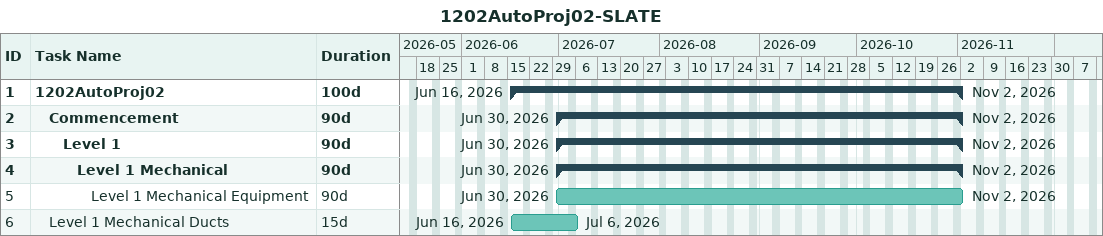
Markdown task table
1202AutoProj02-SLATE

| ID | Level | Task | Duration | Start | Finish |
|---|---|---|---|---|---|
| 1 | 1 | **1202AutoProj02** | 100d | 2026-06-16 | 2026-11-02 |
| 2 | 2 | **Commencement** | 90d | 2026-06-30 | 2026-11-02 |
| 3 | 3 | **Level 1** | 90d | 2026-06-30 | 2026-11-02 |
| 4 | 4 | **Level 1 Mechanical** | 90d | 2026-06-30 | 2026-11-02 |
| 5 | 5 | Level 1 Mechanical Equipment | 90d | 2026-06-30 | 2026-11-02 |
| 6 | 2 | Level 1 Mechanical Ducts | 15d | 2026-06-16 | 2026-07-06 |
